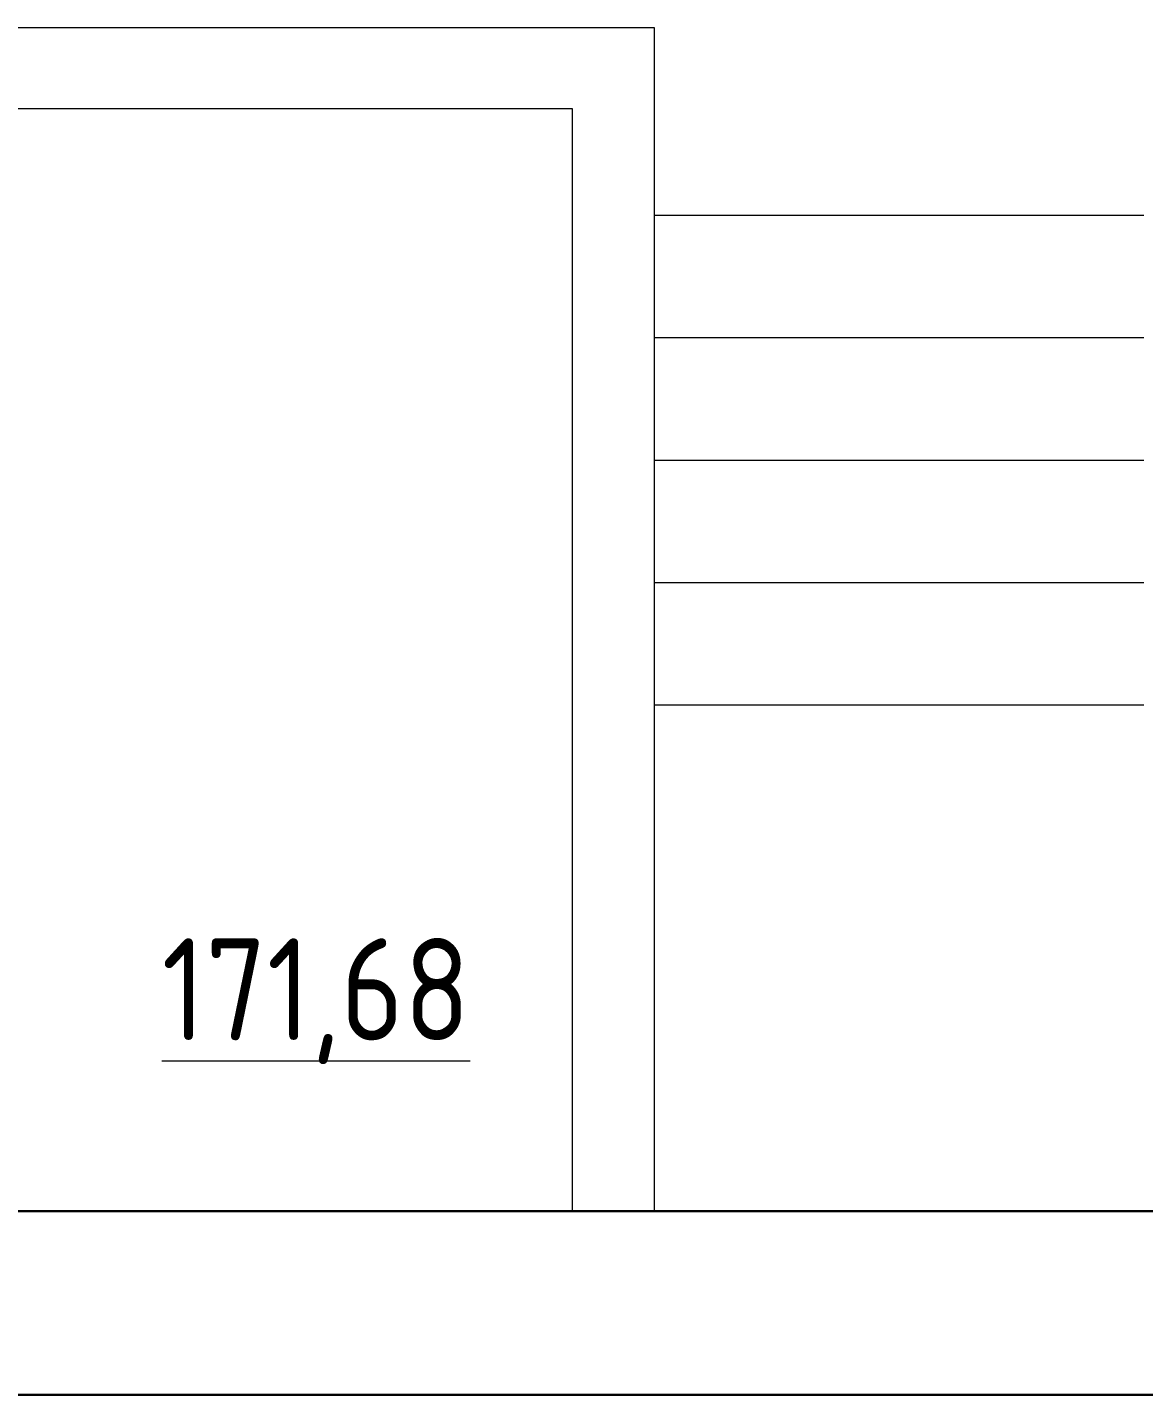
# Model space of a CAD drawing. Header units: millimetres. Extents: x -215207 to 92095, y -30385 to 123050.
# Drawn here: x -90483 to -87746, y 22860 to 26210 of the extents above; entities that cross this region are included whole.
import ezdxf

# ---------------------------------------------------------------- set-up
doc = ezdxf.new("R2010")
doc.units = ezdxf.units.MM
doc.linetypes.add('ADSK_Линия сетки', pattern=[25, 20, -2.5, 0, -2.5])
for name, color, linetype, lineweight in [('Лестницы', 7, 'Continuous', 9), ('Марки помещений', 7, 'Continuous', 20), ('Оси', 7, 'Continuous', 9), ('Перекрытия', 7, 'Continuous', 18), ('Стены', 7, 'Continuous', 18), ('Стены разрез', 7, 'Continuous', 30)]:
    doc.layers.add(name, color=color, linetype=linetype, lineweight=lineweight)
doc.styles.add('GOST Common_3', font='GOST_Common.ttf', dxfattribs={"width": 0.9, "height": 2.5})

msp = doc.modelspace()

# ---------------------------------------------------------------- linework, layer by layer
at = {"layer": 'Лестницы'}
for p, q in [((-88945.9, 25750.2), (-87745.9, 25750.2)), ((-88945.9, 25450.2), (-87745.9, 25450.2)), ((-88945.9, 25450.2), (-87745.9, 25450.2)), ((-88945.9, 25150.2), (-87745.9, 25150.2)), ((-88945.9, 25150.2), (-87745.9, 25150.2)), ((-88945.9, 24850.2), (-87745.9, 24850.2)), ((-88945.9, 24850.2), (-87745.9, 24850.2)), ((-88945.9, 24550.2), (-87745.9, 24550.2)), ((-88945.9, 24550.2), (-87745.9, 24550.2))]:
    msp.add_line(p, q, dxfattribs=at)
at = {"layer": 'Оси', "linetype": 'ADSK_Линия сетки'}
msp.add_line((-76653.1, 23310.2), (-94570, 23310.2), dxfattribs=at)
at = {"layer": 'Перекрытия', "color": 49, "true_color": 0x464646}
for p, q in [((-89145.9, 26010.2), (-103095.9, 26010.2)), ((-88945.9, 25750.2), (-87745.9, 25750.2)), ((-89145.9, 23310.2), (-89145.9, 23310.2))]:
    msp.add_line(p, q, dxfattribs=at)
at = {"layer": 'Стены'}
for p, q in [((-103095.9, 26210.2), (-88945.9, 26210.2)), ((-88945.9, 26210.2), (-88945.9, 23310.2)), ((-89145.9, 23310.2), (-89145.9, 26010.2))]:
    msp.add_line(p, q, dxfattribs=at)
at = {"layer": 'Стены разрез'}
for p, q in [((-103485.9, 23310.2), (-87100.9, 23310.2)), ((-103035.9, 22860.2), (-87146.9, 22860.2))]:
    msp.add_line(p, q, dxfattribs=at)

# ---------------------------------------------------------------- texts
at = {"layer": 'Марки помещений', "lineweight": 9, "insert": (-90153.1, 23978.4), "char_height": 250, "width": 952.405, "attachment_point": 1, "style": 'GOST Common_3'}
msp.add_mtext('\\L171,68', dxfattribs=at)

doc.saveas('drawing.dxf')
